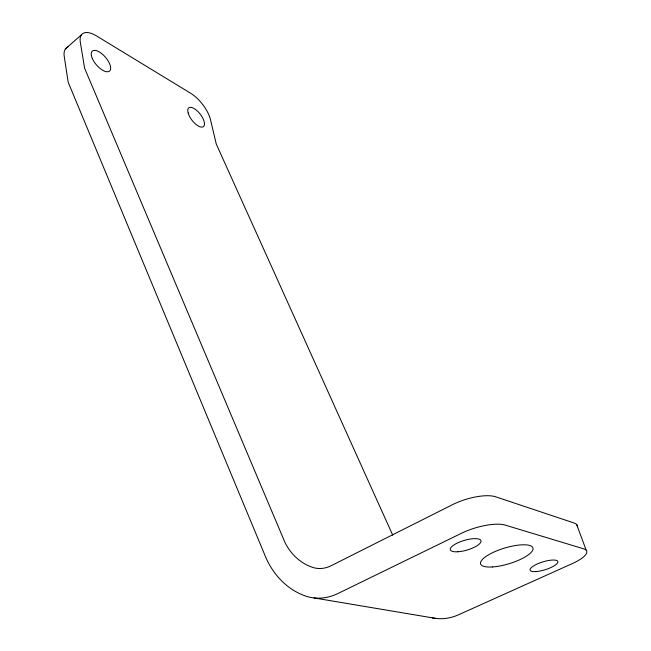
<?xml version="1.0" encoding="UTF-8"?>
<svg xmlns="http://www.w3.org/2000/svg" width="651" height="651" viewBox="0 0 651 651"><rect width="100%" height="100%" fill="white"/><g stroke="black" fill="none" stroke-linecap="round" stroke-linejoin="round"><path stroke-width="0.98" d="M65.482 48.849L81.473 34.796M314.091 597.935L436.032 618.45M392.732 535.155L216.262 144.026L210.533 119.8A23.721 10.131 52 0 0 190.719 93.296L96.608 35.984A26.3 11.726 49.1 0 0 80.333 42.258L84.589 68.152L285 542.519C290.436 553.488 299.623 562.627 311.219 566.875A38.848 29.645 -77.9 0 0 331.302 565.654L452.689 504.574A31.801 10.758 -16.7 0 1 495.606 496.778L574.149 523.03A28.839 8.707 -17.6 0 1 577.364 526.732M576.688 524.551L586.185 550.225M68.013 46.962A26.064 12.019 48.8 0 0 64.229 56.36L68.176 82.246L264.176 553.488C271.076 571.651 284.446 587.576 302.707 594.957A67.948 51.868 -77.9 0 0 338.081 593.443L461.616 533.21A32.249 10.204 -16.6 0 1 505.07 525.064L583.662 548.817A29.205 8.235 -17.4 0 1 572.009 563.733L458.524 614.78A59.64 49.468 -82.2 0 1 432.337 617.864M188.147 112.965A11.897 5.11 52.1 0 0 202.233 127.108A11.897 5.11 52.1 0 0 198.002 111.63A11.897 5.11 52.1 0 0 188.147 112.965M92.352 58.566A13.191 5.924 49.2 0 0 109.165 71.341A13.191 5.924 49.2 0 0 101.304 53.292A13.191 5.924 49.2 0 0 92.352 58.566M536.139 571.57A14.517 4.085 -17.2 0 0 557.834 562.22A14.517 4.085 -17.2 0 0 537.872 563.717A14.517 4.085 -17.2 0 0 536.139 571.57M492.425 566.956A27.366 8.137 -16.9 0 0 533.023 549.175A27.366 8.137 -16.9 0 0 494.841 551.649A27.366 8.137 -16.9 0 0 492.425 566.956M457.799 551.771A15.966 5.013 -16.4 0 0 481.048 541.241A15.966 5.013 -16.4 0 0 458.149 542.657A15.966 5.013 -16.4 0 0 457.799 551.771"/></g></svg>
